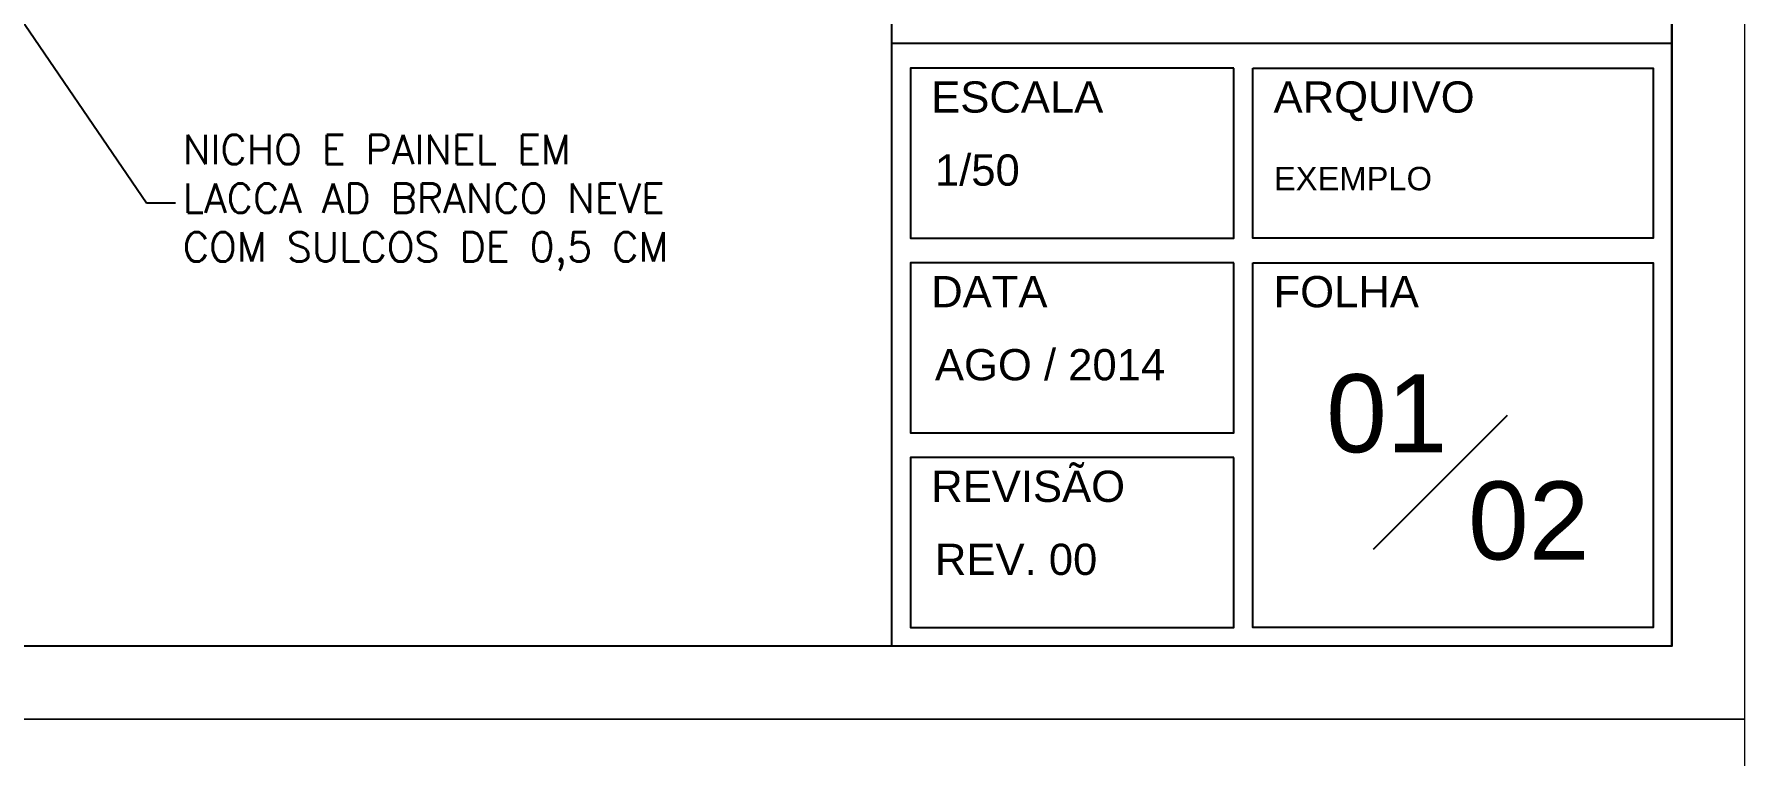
# Model space of a CAD drawing. Extents: x 126968 to 132038, y -1805 to 3860.
# Drawn here: x 130259.9 to 130552.7, y -761.5 to -637.9 of the extents above; entities that cross this region are included whole.
import ezdxf

# ---------------------------------------------------------------- set-up
doc = ezdxf.new("R2010")
doc.units = 0
doc.header["$MEASUREMENT"] = 0
doc.layers.get('0').update_dxf_attribs({"linetype": 'CONTINUOUS'})
for name, color, linetype in [('ARQ-CARIMBO', 1, 'CONTINUOUS'), ('PENA01', 1, 'CONTINUOUS'), ('PENA02', 2, 'CONTINUOUS'), ('PENA03', 3, 'CONTINUOUS'), ('PENA04', 4, 'CONTINUOUS'), ('Pena05', 5, 'CONTINUOUS')]:
    doc.layers.add(name, color=color, linetype=linetype)
doc.layers.add('PENA 03', color=3, linetype='CONTINUOUS', lineweight=15)
doc.layers.add('PENA 05', color=5, linetype='CONTINUOUS', lineweight=25)
doc.styles.add('Arial', font='arial.ttf', dxfattribs={"height": 0.3125})
doc.styles.get("Standard").update_dxf_attribs({"font": 'romans.shx'})
doc.dimstyles.new('cota 25-5', dxfattribs={"dimscale": 25, "dimtxt": 0.2, "dimasz": 0.2, "dimexe": 0.1, "dimexo": 0.1, "dimgap": 0.05, "dimtad": 1, "dimdec": 1, "dimlfac": 0.2, "dimrnd": 0.2, "dimzin": 12, "dimdsep": 46, "dimtxsty": 'Standard', "dimblk": 'DOTSMALL', "dimcen": 0.5, "dimdle": 0.1, "dimclrd": 1, "dimclre": 1, "dimclrt": 2, "dimadec": 0, "dimazin": 0, "dimtfac": 1, "dimtdec": 1, "dimtix": 1, "dimtmove": 2, "dimatfit": 3, "dimldrblk": 'DOTSMALL', "dimfxl": 1, "dimtvp": 0.5, "dimtolj": 1, "dimtzin": 0, "dimarcsym": 0})

# ---------------------------------------------------------------- blocks, each defined once
blk = doc.blocks.new('_DOTSMALL')
at = {"color": 0, "linetype": 'ByBlock', "const_width": 0.5}
blk.add_lwpolyline([(-0.0625, 0, 1), (0.0625, 0, 1)], format="xyb", close=True, dxfattribs=at)

msp = doc.modelspace()

# ---------------------------------------------------------------- linework, layer by layer
at = {"layer": 'PENA 03'}
for points in [[(129810.243, -755.203), (130552.743, -755.203), (130552.743, -230.203), (129810.243, -230.203)], [(129810.243, -1280.203), (130552.743, -1280.203), (130552.743, -755.203), (129810.243, -755.203)]]:
    msp.add_lwpolyline(points, close=True, dxfattribs=at)
at = {"layer": 'PENA 05'}
for p, q in [((130406.649, -245.921), (130406.649, -742.703)), ((130540.243, -742.703), (130540.243, -245.921))]:
    msp.add_line(p, q, dxfattribs=at)
msp.add_lwpolyline([(129852.743, -242.703), (130540.243, -242.703), (130540.243, -742.703), (129852.743, -742.703)], close=True, dxfattribs=at)
at = {"layer": 'PENA01'}
for points in [[(130465.286, -643.741), (130409.921, -643.741), (130409.921, -672.862), (130465.286, -672.862)], [(130468.525, -643.741), (130537.037, -643.741), (130537.037, -672.862), (130468.525, -672.862)], [(130465.286, -677.058), (130409.921, -677.058), (130409.921, -706.179), (130465.286, -706.179)], [(130468.525, -677.058), (130537.037, -677.058), (130537.037, -739.496), (130468.525, -739.496)], [(130465.286, -710.375), (130409.921, -710.375), (130409.921, -739.496), (130465.286, -739.496)]]:
    msp.add_lwpolyline(points, close=True, dxfattribs=at)
at = {"layer": 'PENA03', "color": 3}
msp.add_line((130489.195, -726.062), (130512.098, -703.159), dxfattribs=at)
at = {"layer": 'Pena05', "color": 5}
msp.add_line((130540.243, -639.545), (130406.649, -639.545), dxfattribs=at)

# ---------------------------------------------------------------- texts
at = {"color": 2, "ltscale": 2, "insert": (130285.362, -666.776), "char_height": 5, "attachment_point": 4}
msp.add_mtext('NICHO E PAINEL EM\\PLACCA AD BRANCO NEVE\\PCOM SULCOS DE 0,5 CM', dxfattribs=at)
at = {"layer": 'ARQ-CARIMBO', "insert": (130472.13, -660.645), "char_height": 4.00781, "width": 288.55301, "attachment_point": 1, "style": 'Arial'}
msp.add_mtext('{\\fArial|b0|i0|c0|p34;EXEMPLO}', dxfattribs=at)
at = {"layer": 'PENA02', "color": 2, "style": 'Arial'}
for s, p in [('ESCALA', (130413.468, -651.361)), ('ARQUIVO', (130472.073, -651.361)), ('DATA', (130413.468, -684.678)), ('FOLHA', (130472.073, -684.678)), ('REVISÃO', (130413.468, -717.995))]:
    msp.add_text(s, height=5.3438, dxfattribs=at).set_placement(p)
at = {"layer": 'PENA03', "color": 3, "style": 'Arial'}
for s, p in [('1/50', (130414.105, -663.865)), ('AGO / 2014', (130414.105, -697.182)), ('REV. 00', (130414.105, -730.499))]:
    msp.add_text(s, height=5.3438, dxfattribs=at).set_placement(p)
at = {"layer": 'PENA04', "color": 4, "style": 'Arial'}
for s, p in [('01', (130481.089, -709.502)), ('02', (130505.381, -727.857))]:
    msp.add_text(s, height=13.3594, dxfattribs=at).set_placement(p)

# ---------------------------------------------------------------- leaders
at = {"ltscale": 2, "annotation_type": 0, "has_hookline": 1, "hookline_direction": 0, "text_width": 95.476}
msp.add_leader([(130213.829, -570.962), (130279.112, -666.776), (130284.112, -666.776)], dimstyle='cota 25-5', override={"dimgap": 0.05, "dimtad": 0}, dxfattribs=at)

doc.saveas('drawing.dxf')
